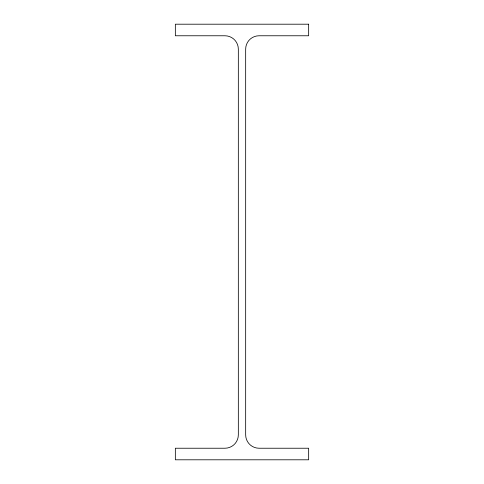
<?xml version="1.0" encoding="UTF-8"?>
<svg xmlns="http://www.w3.org/2000/svg" width="484" height="484" viewBox="0 0 484 484"><rect width="100%" height="100%" fill="white"/><g stroke="black" fill="none" stroke-linecap="round" stroke-linejoin="round"><path stroke-width="0.73" d="M308.653 24.2L175.347 24.2L175.347 35.768L224.957 35.768A13.377 13.377 0 0 1 238.334 49.144L238.334 434.856A13.377 13.377 0 0 1 224.957 448.232L175.347 448.232L175.347 459.8L308.653 459.8L308.653 448.232L259.043 448.232A13.377 13.377 0 0 1 245.666 434.856L245.666 49.144A13.377 13.377 0 0 1 259.043 35.768L308.653 35.768L308.653 24.2"/></g></svg>
